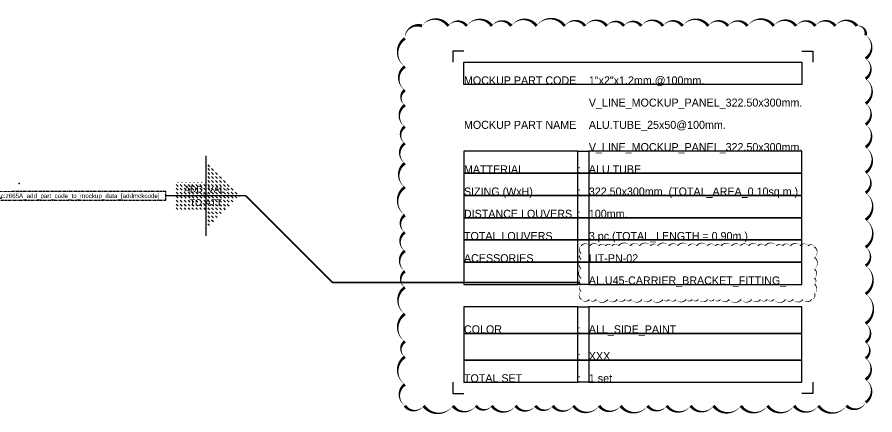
# Model space of a CAD drawing. Header units: millimetres. Extents: x -244126 to 368105, y -173968 to 259060.
# Drawn here: x 237522 to 247170, y 220368 to 224840 of the extents above; entities that cross this region are included whole.
import ezdxf
from ezdxf.enums import TextEntityAlignment as Align
from ezdxf.lldxf.tags import DXFTag

# ---------------------------------------------------------------- set-up
doc = ezdxf.new("R2010")
doc.units = ezdxf.units.MM
doc.header["$MEASUREMENT"] = 0
doc.linetypes.add('005_GG_TA_LINE', pattern=[13.75, 5, -1.25, 1.25, -1.25, 5])
doc.linetypes.add('BORDER2', pattern=[22.225, 6.35, -3.175, 6.35, -3.175, 0, -3.175])
for name, color, linetype in [('000 - H A T C H', 8, 'Continuous'), ('000 - T E X T', 4, 'Continuous'), ('001 - ASCESSORIES', 1, 'Continuous'), ('A04_TUBE SERIES', 7, 'Continuous')]:
    doc.layers.add(name, color=color, linetype=linetype)
doc.styles.get("Standard").update_dxf_attribs({"font": 'arial.ttf'})
doc.styles.add('TA', font='Cordia New.ttf', dxfattribs={"height": 4.5})
tags = doc.linetypes.add('000-ADD-ATT', pattern='A,0.5,-0.3,["ADD-ATT",Standard,S=0.1,R=0,X=-0.2,Y=-0.05],-0.5', length=1.3).pattern_tags.tags
tags[6] = DXFTag(74, 10)
tags = doc.linetypes.add('000-TRAN-ATT', pattern='A,0.5,-0.3,["TRAN-ATT",Standard,S=0.1,R=0,X=-0.3,Y=-0.05],-0.5', length=1.3).pattern_tags.tags
tags[6] = DXFTag(74, 10)

# ---------------------------------------------------------------- blocks, each defined once
blk = doc.blocks.new('*U4705')
at = {"layer": 'Defpoints', "color": 250}
for points in [[(0, 2.5), (-2.5, 2.5), (-2.5, 0)], [(76, 2.5), (78.5, 2.5), (78.5, 0)], [(-2.5, -72), (-2.5, -74.5), (0, -74.5)], [(78.5, -72), (78.5, -74.5), (76, -74.5)]]:
    blk.add_lwpolyline(points, dxfattribs=at)
for points in [[(0, 0), (76, 0), (76, -5), (0, -5)], [(0, -25), (25.6, -25), (25.6, -20), (0, -20)], [(25.6, -20), (28.1, -20), (28.1, -25), (25.6, -25)], [(28.1, -25), (76, -25), (76, -20), (28.1, -20)], [(0, -30), (25.6, -30), (25.6, -25), (0, -25)], [(25.6, -25), (28.1, -25), (28.1, -30), (25.6, -30)], [(28.1, -30), (76, -30), (76, -25), (28.1, -25)], [(0, -35), (25.6, -35), (25.6, -30), (0, -30)], [(25.6, -30), (28.1, -30), (28.1, -35), (25.6, -35)], [(28.1, -35), (76, -35), (76, -30), (28.1, -30)], [(0, -40), (25.6, -40), (25.6, -35), (0, -35)], [(25.6, -35), (28.1, -35), (28.1, -40), (25.6, -40)], [(28.1, -40), (76, -40), (76, -35), (28.1, -35)], [(0, -45), (25.6, -45), (25.6, -40), (0, -40)], [(25.6, -40), (28.1, -40), (28.1, -45), (25.6, -45)], [(28.1, -45), (76, -45), (76, -40), (28.1, -40)], [(0, -50), (25.6, -50), (25.6, -45), (0, -45)], [(25.6, -45), (28.1, -45), (28.1, -50), (25.6, -50)], [(28.1, -50), (76, -50), (76, -45), (28.1, -45)], [(0, -61), (25.6, -61), (25.6, -55), (0, -55)], [(25.6, -55), (28.1, -55), (28.1, -61), (25.6, -61)], [(28.1, -61), (76, -61), (76, -55), (28.1, -55)], [(0, -67), (25.6, -67), (25.6, -61), (0, -61)], [(25.6, -61), (28.1, -61), (28.1, -67), (25.6, -67)], [(28.1, -67), (76, -67), (76, -61), (28.1, -61)], [(0, -72), (25.6, -72), (25.6, -67), (0, -67)], [(25.6, -67), (28.1, -67), (28.1, -72), (25.6, -72)], [(28.1, -72), (76, -72), (76, -67), (28.1, -67)]]:
    blk.add_lwpolyline(points, close=True, dxfattribs=at)
at = {"layer": '000 - T E X T', "linetype": 'BORDER2', "style": 'TA'}
for s, p in [('MOCKUP PART CODE', (0, -5)), ('MOCKUP PART NAME', (0, -15)), ('MATTERIAL', (0, -25)), (':', (25.6, -25)), ('SIZING (WxH)', (0, -30)), (':', (25.6, -30)), ('DISTANCE LOUVERS', (0, -35)), (':', (25.6, -35)), ('TOTAL LOUVERS', (0, -40)), ('ACESSORIES', (0, -45)), (':', (25.6, -45)), (':', (25.6, -61)), (':', (25.6, -67)), ('TOTAL SET', (0, -72)), (':', (25.6, -72))]:
    blk.add_text(s, height=1.8, dxfattribs=at).set_placement(p)
blk.add_text('COLOR', height=1.8, dxfattribs=at).set_placement((0, -60.1), align=Align.MIDDLE_LEFT)
at = {"layer": '000 - T E X T', "style": 'TA'}
for tag, p in [('CODE_VALUE_1', (28.1, -5)), ('CODE_VALUE_2', (28.1, -10)), ('PART_NAME_VALUE_1', (28.1, -15)), ('PART_NAME_VALUE_2', (28.1, -20)), ('MATTERIAL_VALUE', (28.1, -25)), ('SIZING_VALUE', (28.1, -30)), ('DISTANCE_LOUVERS_VALUE', (28.1, -35)), ('TOTAL_LOUVERS_VALUE1', (28.1, -40)), ('ACESSORIES_VALUE1', (28.1, -45)), ('ACESSORIES_VALUE2', (28.1, -50)), ('COATING_VALUE_1', (28.1, -61)), ('COATING_VALUE_2', (28.1, -67)), ('TOTAL_SET_VALUE', (28.1, -72))]:
    blk.add_attdef(tag, p, '', height=1.8, dxfattribs=at)
blk = doc.blocks.new('*U4707')
at = {"color": 0, "linetype": '005_GG_TA_LINE'}
blk.add_lwpolyline([(0, 0), (380, 0), (380, 20), (0, 20)], close=True, dxfattribs=at)
for p in [(50, 37.5), (8.6, 4.9)]:
    blk.add_point(p, dxfattribs=at)
blk.add_attdef('NAMEBLK', (8.6, 4.9), '', height=10, dxfattribs=at)
blk = doc.blocks.new('*U4710')
at = {"layer": '000 - H A T C H'}
h = blk.add_hatch(dxfattribs=at)
h.set_pattern_fill('DASH', color=8, scale=250, angle=-45)
h.paths.add_polyline_path([(19.7, -153.6), (19.7, -353.6), (373.3, 0), (19.7, 353.6), (19.7, 153.6), (-335.3, 153.6), (-335.3, -153.6)])
at = {"color": 250}
for p, q in [((0, 450), (0, -450)), ((450, 0), (-450, 0))]:
    blk.add_line(p, q, dxfattribs=at)
at = {"color": 3}
blk.add_point((373.3, 0), dxfattribs=at)
at = {"color": 0, "style": 'TA'}
for tag, p in [('TAG1', (0, 75)), ('TAG2', (0, -75))]:
    blk.add_attdef(tag, text='', height=75, dxfattribs=at).set_placement(p, align=Align.MIDDLE_CENTER)

msp = doc.modelspace()

# ---------------------------------------------------------------- linework, layer by layer
at = {"color": 2, "linetype": '000-ADD-ATT'}
msp.add_lwpolyline([(241883.81372, 220470.16245, 0, 33.33333, -0.52056705), (241883.81372, 220709.25971, 0, 33.33333, -0.52056705), (241883.81372, 221020.5536, 0, 33.33333, -0.52056705), (241883.81372, 221192.34228, 0, 33.33333, -0.52056705), (241883.81372, 221502.46121, 0, 33.33333, -0.52056705), (241883.81372, 221801.50699, 0, 33.33333, -0.52056705), (241883.81372, 221981.87647, 0, 33.33333, -0.52056705), (241883.81372, 222211.17729, 0, 33.33333, -0.52056705), (241883.81372, 222419.94424, 0, 33.33333, -0.52056705), (241883.81372, 222613.22305, 0, 33.33333, -0.52056705), (241883.81372, 222929.18118, 0, 33.33333, -0.52056705), (241883.81372, 223196.90989, 0, 33.33333, -0.52056705), (241883.81372, 223421.35318, 0, 33.33333, -0.52056705), (241883.81372, 223608.6707, 0, 33.33333, -0.52056705), (241883.81372, 223850.9012, 0, 33.33333, -0.52056705), (241883.81372, 224019.90762, 0, 33.33333, -0.52056705), (241883.81372, 224284.38102, 0, 33.33333, -0.52056705), (241883.81372, 224600.79693, 0, 33.33333, -0.52056705), (242075.25759, 224741.05365, 0, 33.33333, -0.52056705), (242372.74694, 224741.05365, 0, 33.33333, -0.52056705), (242579.68278, 224741.05365, 0, 33.33333, -0.52056705), (242862.65548, 224741.05365, 0, 33.33333, -0.52056705), (243079.79976, 224741.05365, 0, 33.33333, -0.52056705), (243364.6341, 224741.05365, 0, 33.33333, -0.52056705), (243681.37045, 224741.05365, 0, 33.33333, -0.52056705), (243910.62549, 224741.05365, 0, 33.33333, -0.52056705), (244154.92108, 224741.05365, 0, 33.33333, -0.52056705), (244347.84892, 224741.05365, 0, 33.33333, -0.52056705), (244542.30269, 224741.05365, 0, 33.33333, -0.52056705), (244787.1476, 224741.05365, 0, 33.33333, -0.52056705), (245007.51159, 224741.05365, 0, 33.33333, -0.52056705), (245296.51679, 224741.05365, 0, 33.33333, -0.52056705), (245518.2541, 224741.05365, 0, 33.33333, -0.52056705), (245736.35463, 224741.05365, 0, 33.33333, -0.52056705), (246033.41163, 224741.05365, 0, 33.33333, -0.52056705), (246284.25343, 224741.05365, 0, 33.33333, -0.52056705), (246500.80769, 224741.05365, 0, 33.33333, -0.52056705), (246725.29676, 224741.05365, 0, 33.33333, -0.52056705), (246968.49876, 224741.05365, 0, 33.33333, -0.52056705), (247066.94693, 224636.50286, 0, 33.33333, -0.52056705), (247066.94693, 224374.4862, 0, 33.33333, -0.52056705), (247066.94693, 224146.83846, 0, 33.33333, -0.52056705), (247066.94693, 223867.88911, 0, 33.33333, -0.52056705), (247066.94693, 223632.73383, 0, 33.33333, -0.52056705), (247066.94693, 223377.19217, 0, 33.33333, -0.52056705), (247066.94693, 223091.11675, 0, 33.33333, -0.52056705), (247066.94693, 222864.49139, 0, 33.33333, -0.52056705), (247066.94693, 222560.94412, 0, 33.33333, -0.52056705), (247066.94693, 222252.34095, 0, 33.33333, -0.52056705), (247066.94693, 222044.36748, 0, 33.33333, -0.52056705), (247066.94693, 221727.4175, 0, 33.33333, -0.52056705), (247066.94693, 221394.09434, 0, 33.33333, -0.52056705), (247066.94693, 221183.45559, 0, 33.33333, -0.52056705), (247066.94693, 221002.98947, 0, 33.33333, -0.52056705), (247066.94693, 220764.01428, 0, 33.33333, -0.52056705), (247066.94693, 220507.96907, 0, 33.33333, -0.52056705), (246850.82429, 220470.16245, 0, 33.33333, -0.52056705), (246535.09505, 220470.16245, 0, 33.33333, -0.52056705), (246262.60037, 220470.16245, 0, 33.33333, -0.52056705), (245962.41014, 220470.16245, 0, 33.33333, -0.52056705), (245662.70311, 220470.16245, 0, 33.33333, -0.52056705), (245355.85985, 220470.16245, 0, 33.33333, -0.52056705), (245097.97336, 220470.16245, 0, 33.33333, -0.52056705), (244829.07985, 220470.16245, 0, 33.33333, -0.52056705), (244613.42589, 220470.16245, 0, 33.33333, -0.52056705), (244310.64159, 220470.16245, 0, 33.33333, -0.52056705), (244068.47722, 220470.16245, 0, 33.33333, -0.52056705), (243779.0651, 220470.16245, 0, 33.33333, -0.52056705), (243547.31772, 220470.16245, 0, 33.33333, -0.52056705), (243352.23323, 220470.16245, 0, 33.33333, -0.52056705), (243129.24465, 220470.16245, 0, 33.33333, -0.52056705), (242860.63091, 220470.16245, 0, 33.33333, -0.52056705), (242682.73852, 220470.16245, 0, 33.33333, -0.52056705), (242423.64146, 220470.16245, 0, 33.33333, -0.52056705), (242094.48916, 220470.16245, 0, 33.33333, -0.52056705)], format="xyseb", close=True, dxfattribs=at)
at = {"color": 3, "linetype": '000-TRAN-ATT', "ltscale": 700, "const_width": 20}
msp.add_lwpolyline([(240094.31802, 222830.76723), (241069.00799, 221856.07726), (243849.34131, 221856.07726)], dxfattribs=at)
at = {"color": 3, "linetype": '000-ADD-ATT'}
msp.add_lwpolyline([(243866.79031, 222267.79088, 0, 13.33333, 0.52056705), (243866.79031, 222183.27495, 0, 13.33333, 0.52056705), (243866.79031, 222115.05184, 0, 13.33333, 0.52056705), (243866.79031, 222012.72531, 0, 13.33333, 0.52056705), (243866.79031, 221904.35002, 0, 13.33333, 0.52056705), (243866.79031, 221831.27447, 0, 13.33333, 0.52056705), (243866.79031, 221757.91, 0, 13.33333, 0.52056705), (243868.53727, 221665.8044, 0, 13.33333, 0.52056705), (243956.62182, 221665.8044, 0, 13.33333, 0.52056705), (244035.65256, 221665.8044, 0, 13.33333, 0.52056705), (244165.40709, 221665.8044, 0, 13.33333, 0.52056705), (244272.15473, 221665.8044, 0, 13.33333, 0.52056705), (244360.93511, 221665.8044, 0, 13.33333, 0.52056705), (244429.76859, 221665.8044, 0, 13.33333, 0.52056705), (244551.03897, 221665.8044, 0, 13.33333, 0.52056705), (244657.35732, 221665.8044, 0, 13.33333, 0.52056705), (244787.68763, 221665.8044, 0, 13.33333, 0.52056705), (244856.53332, 221665.8044, 0, 13.33333, 0.52056705), (244934.11951, 221665.8044, 0, 13.33333, 0.52056705), (245044.74504, 221665.8044, 0, 13.33333, 0.52056705), (245115.43608, 221665.8044, 0, 13.33333, 0.52056705), (245184.20649, 221665.8044, 0, 13.33333, 0.52056705), (245289.7456, 221665.8044, 0, 13.33333, 0.52056705), (245361.06532, 221665.8044, 0, 13.33333, 0.52056705), (245432.80416, 221665.8044, 0, 13.33333, 0.52056705), (245531.96694, 221665.8044, 0, 13.33333, 0.52056705), (245663.56275, 221665.8044, 0, 13.33333, 0.52056705), (245784.84127, 221665.8044, 0, 13.33333, 0.52056705), (245882.8769, 221665.8044, 0, 13.33333, 0.52056705), (245959.65943, 221665.8044, 0, 13.33333, 0.52056705), (246033.77872, 221665.8044, 0, 13.33333, 0.52056705), (246166.55255, 221665.8044, 0, 13.33333, 0.52056705), (246250.51507, 221665.8044, 0, 13.33333, 0.52056705), (246362.05819, 221665.8044, 0, 13.33333, 0.52056705), (246459.61772, 221665.8044, 0, 13.33333, 0.52056705), (246490.44891, 221731.59482, 0, 13.33333, 0.52056705), (246490.44891, 221836.22244, 0, 13.33333, 0.52056705), (246490.44891, 221905.00099, 0, 13.33333, 0.52056705), (246490.44891, 222005.59203, 0, 13.33333, 0.52056705), (246490.44891, 222138.30075, 0, 13.33333, 0.52056705), (246490.44891, 222257.59354, 0, 13.33333, 0.52056705), (246420.01838, 222267.79088, 0, 13.33333, 0.52056705), (246329.66325, 222267.79088, 0, 13.33333, 0.52056705), (246220.69793, 222267.79088, 0, 13.33333, 0.52056705), (246131.27869, 222267.79088, 0, 13.33333, 0.52056705), (246064.38009, 222267.79088, 0, 13.33333, 0.52056705), (245936.21455, 222267.79088, 0, 13.33333, 0.52056705), (245856.96816, 222267.79088, 0, 13.33333, 0.52056705), (245750.22255, 222267.79088, 0, 13.33333, 0.52056705), (245657.69246, 222267.79088, 0, 13.33333, 0.52056705), (245558.90608, 222267.79088, 0, 13.33333, 0.52056705), (245441.7557, 222267.79088, 0, 13.33333, 0.52056705), (245374.97916, 222267.79088, 0, 13.33333, 0.52056705), (245286.24558, 222267.79088, 0, 13.33333, 0.52056705), (245164.2102, 222267.79088, 0, 13.33333, 0.52056705), (245074.64448, 222267.79088, 0, 13.33333, 0.52056705), (244951.4677, 222267.79088, 0, 13.33333, 0.52056705), (244853.25914, 222267.79088, 0, 13.33333, 0.52056705), (244727.81993, 222267.79088, 0, 13.33333, 0.52056705), (244647.4708, 222267.79088, 0, 13.33333, 0.52056705), (244522.41001, 222267.79088, 0, 13.33333, 0.52056705), (244417.53214, 222267.79088, 0, 13.33333, 0.52056705), (244287.47853, 222267.79088, 0, 13.33333, 0.52056705), (244212.94012, 222267.79088, 0, 13.33333, 0.52056705), (244140.2552, 222267.79088, 0, 13.33333, 0.52056705), (244065.0576, 222267.79088, 0, 13.33333, 0.52056705), (243963.54286, 222267.79088, 0, 13.33333, 0.52056705)], format="xyseb", close=True, dxfattribs=at)

# ---------------------------------------------------------------- block references
at = {"color": 3}
msp.add_blockref('*U4710', (239644.31802, 222830.76723), dxfattribs=at).add_auto_attribs({'TAG1': 'ADD_VAL-', 'TAG2': 'TO-ATT'})
at = {"layer": '001 - ASCESSORIES', "color": 3, "linetype": '005_GG_TA_LINE', "xscale": 5, "yscale": 5, "zscale": 5}
msp.add_blockref('*U4707', (237294.31802, 222780.76723), dxfattribs=at).add_auto_attribs({'NAMEBLK': 'c:z665A_add_part_code_to_mockup_data_[addmckcode]'})
at = {"layer": 'A04_TUBE SERIES', "color": 3, "xscale": 50, "yscale": 50, "zscale": 50}
msp.add_blockref('*U4705', (242548.13537, 224334.19363), dxfattribs=at).add_auto_attribs({'CODE_VALUE_1': '1"x2"x1.2mm.@100mm.', 'CODE_VALUE_2': 'V_LINE_MOCKUP_PANEL_322.50x300mm.', 'PART_NAME_VALUE_1': 'ALU.TUBE_25x50@100mm.', 'PART_NAME_VALUE_2': 'V_LINE_MOCKUP_PANEL_322.50x300mm.', 'MATTERIAL_VALUE': 'ALU.TUBE', 'SIZING_VALUE': '322.50x300mm. (TOTAL_AREA_0.10sq.m.)', 'DISTANCE_LOUVERS_VALUE': '100mm.', 'TOTAL_LOUVERS_VALUE1': '3 pc.(TOTAL_LENGTH = 0.90m.)', 'ACESSORIES_VALUE1': 'LIT-PN-02', 'ACESSORIES_VALUE2': 'AL.U45-CARRIER_BRACKET_FITTING_', 'COATING_VALUE_1': 'ALL_SIDE_PAINT', 'COATING_VALUE_2': 'XXX', 'TOTAL_SET_VALUE': '1 set'})

doc.saveas('drawing.dxf')
